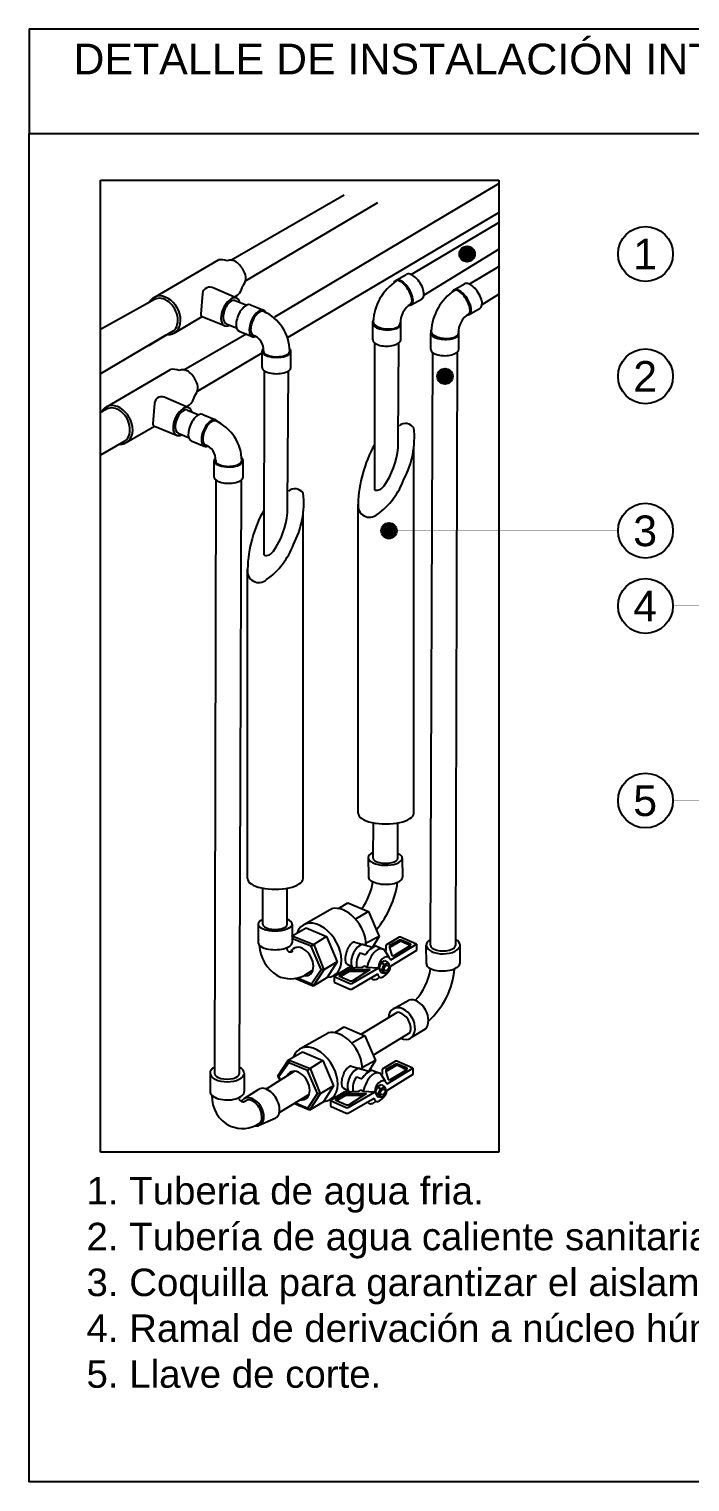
# Model space of a CAD drawing. Header units: millimetres. Extents: x 441156 to 441876, y 4514765 to 4515211.
# Drawn here: x 441457.52 to 441460.29, y 4515170.62 to 4515176.73 of the extents above; entities that cross this region are included whole.
import ezdxf

# ---------------------------------------------------------------- set-up
doc = ezdxf.new("R2010")
doc.units = ezdxf.units.MM
doc.linetypes.add('CONTINUA', pattern=[0])
for name, color, linetype in [('01_textos', 7, 'Continuous'), ('CALEFAC_NOTAS', 7, 'Continuous'), ('INGIN FONTANERIA TEXTO', 7, 'Continuous'), ('INGIN SANEAMIENTO TEXTO', 7, 'Continuous')]:
    doc.layers.add(name, color=color, linetype=linetype)
doc.styles.add('Estilo1', font='swissel.ttf')

msp = doc.modelspace()

# ---------------------------------------------------------------- hatches: boundary and pattern name
at = {"layer": 'INGIN FONTANERIA TEXTO'}
h = msp.add_hatch(color=256, dxfattribs=at)
h.dxf.hatch_style = 1
edge = h.paths.add_edge_path()
edge.add_arc((441459.35796566, 4515175.78054403), 0.03267041, 0, 360)
h = msp.add_hatch(color=256, dxfattribs=at)
h.dxf.hatch_style = 1
edge = h.paths.add_edge_path()
edge.add_arc((441459.26518505, 4515175.26677321), 0.03267041, 0, 360)
h = msp.add_hatch(color=256, dxfattribs=at)
h.dxf.hatch_style = 1
edge = h.paths.add_edge_path()
edge.add_arc((441459.03023163, 4515174.61837387), 0.03267041, 0, 360)

# ---------------------------------------------------------------- linework, layer by layer
at = {"layer": 'CALEFAC_NOTAS', "linetype": 'CONTINUA'}
for points in [[(441457.51983448, 4515176.28645765), (441462.81053999, 4515176.28645765), (441462.81053999, 4515176.72509149), (441457.51983448, 4515176.72509149)], [(441457.51983448, 4515176.28645765), (441462.81053999, 4515176.28645765), (441462.81053999, 4515170.62396649), (441457.51983448, 4515170.62396649)]]:
    msp.add_lwpolyline(points, close=True, dxfattribs=at)
at = {"layer": 'INGIN FONTANERIA TEXTO', "color": 0}
for p, q in [((441457.81968806, 4515172.00941266), (441457.81968806, 4515176.08988099)), ((441457.81968806, 4515176.08988099), (441459.49151936, 4515176.08988099)), ((441459.49151936, 4515176.08988099), (441459.49151936, 4515172.00941266)), ((441458.67604241, 4515172.96575081), (441458.78981628, 4515173.03148707)), ((441458.8185599, 4515173.03156978), (441458.85795444, 4515173.05612648)), ((441458.85795444, 4515173.05612648), (441458.94350118, 4515173.01878409)), ((441458.94350118, 4515173.01878409), (441458.8894718, 4515172.98722282)), ((441458.94350118, 4515173.01878409), (441458.98923664, 4515172.91414266)), ((441458.62402018, 4515172.91745225), (441458.68243298, 4515172.95150938)), ((441458.68243298, 4515172.95150938), (441458.76783819, 4515172.91444685)), ((441458.62324888, 4515172.91626673), (441458.62402018, 4515172.91745225)), ((441458.6252131, 4515172.90482227), (441458.62324888, 4515172.9020886)), ((441458.62402018, 4515172.91745225), (441458.6252131, 4515172.90482227)), ((441458.62402018, 4515172.91745225), (441458.71417686, 4515172.88056006)), ((441458.70368318, 4515172.87327166), (441458.6252131, 4515172.90482227)), ((441458.76783819, 4515172.91444685), (441458.71417686, 4515172.88056006)), ((441458.76783819, 4515172.91444685), (441458.81280533, 4515172.80845481)), ((441458.88664525, 4515172.89023331), (441458.92595106, 4515172.87962315)), ((441458.98923664, 4515172.91414266), (441458.93369626, 4515172.88584749)), ((441458.98923664, 4515172.91414266), (441458.9604043, 4515172.86919551)), ((441459.07221557, 4515172.91134411), (441459.01687607, 4515172.87800486)), ((441459.03171684, 4515172.8685993), (441459.07676486, 4515172.89452847)), ((441459.07363091, 4515172.8996632), (441459.03284911, 4515172.87658125)), ((441459.07864523, 4515172.91138061), (441459.07221557, 4515172.91134411)), ((441459.08105129, 4515172.8996632), (441459.07363091, 4515172.8996632)), ((441459.07676486, 4515172.89452847), (441459.08218356, 4515172.89452847)), ((441459.14589374, 4515172.88220268), (441459.07864523, 4515172.91138061)), ((441459.12239922, 4515172.88199583), (441459.08105129, 4515172.8996632)), ((441459.08218356, 4515172.89452847), (441459.12007965, 4515172.87605857)), ((441458.71417686, 4515172.88056006), (441458.70368318, 4515172.87327166)), ((441458.74571856, 4515172.77582128), (441458.70368318, 4515172.87327166)), ((441458.71417686, 4515172.88056006), (441458.7571221, 4515172.77500605)), ((441458.90985671, 4515172.8462109), (441458.93167305, 4515172.83747456)), ((441458.92191397, 4515172.88071292), (441458.9604043, 4515172.86919551)), ((441458.9604043, 4515172.86919551), (441458.96124126, 4515172.86781475)), ((441458.97552814, 4515172.87473177), (441459.00981962, 4515172.86042267)), ((441459.00981962, 4515172.86042267), (441459.03005888, 4515172.82761879)), ((441459.01687607, 4515172.87800486), (441459.01715914, 4515172.85520276)), ((441459.03005888, 4515172.82761879), (441459.03840934, 4515172.81678962)), ((441459.03284911, 4515172.87658125), (441459.03171684, 4515172.8685993)), ((441459.03171684, 4515172.8685993), (441459.04196789, 4515172.83440832)), ((441459.14589374, 4515172.85550695), (441459.03721642, 4515172.78921782)), ((441459.03840934, 4515172.81678962), (441459.14589374, 4515172.88220268)), ((441459.04196789, 4515172.83440832), (441459.04882215, 4515172.83383644)), ((441459.04882215, 4515172.83383644), (441459.12239922, 4515172.87743298)), ((441459.12239922, 4515172.87743298), (441459.12239922, 4515172.88199583)), ((441459.14589374, 4515172.88220268), (441459.14589374, 4515172.85550695)), ((441458.70501764, 4515172.71516576), (441458.74571856, 4515172.77582128)), ((441458.7571221, 4515172.77500605), (441458.71247847, 4515172.70635641)), ((441458.7571221, 4515172.77500605), (441458.74571856, 4515172.77582128)), ((441458.81280533, 4515172.80845481), (441458.7571221, 4515172.77500605)), ((441458.81280533, 4515172.80845481), (441458.77044644, 4515172.7416303)), ((441458.85750962, 4515172.78194159), (441458.80059303, 4515172.74627833)), ((441458.82244981, 4515172.75087769), (441458.86432343, 4515172.7755536)), ((441458.83130575, 4515172.74940541), (441458.8646065, 4515172.7686789)), ((441458.85425435, 4515172.79788116), (441458.87859298, 4515172.78273988)), ((441458.9179241, 4515172.7842291), (441458.85750962, 4515172.78194159)), ((441458.86432343, 4515172.7755536), (441458.95059807, 4515172.7755536)), ((441458.8646065, 4515172.7686789), (441458.94054519, 4515172.769119)), ((441458.87406901, 4515172.71758711), (441458.98399991, 4515172.78145489)), ((441458.95059807, 4515172.7755536), (441458.87495865, 4515172.72713868)), ((441458.92748771, 4515172.7897897), (441458.9179241, 4515172.7842291)), ((441458.93707153, 4515172.7842291), (441458.92748771, 4515172.7897897)), ((441458.98399991, 4515172.78145489), (441458.93707153, 4515172.7842291)), ((441458.99649528, 4515172.80358777), (441458.98737397, 4515172.78003843)), ((441458.98737397, 4515172.78003843), (441459.00138829, 4515172.77492088)), ((441458.98747858, 4515172.78030849), (441458.99607068, 4515172.76323998)), ((441458.99607068, 4515172.76323998), (441459.00925349, 4515172.76111064)), ((441458.99649528, 4515172.80358777), (441459.01285248, 4515172.81334619)), ((441459.00973875, 4515172.79627503), (441458.99649528, 4515172.80358777)), ((441459.00138829, 4515172.77492088), (441459.00973875, 4515172.79627503)), ((441459.00925349, 4515172.76111064), (441459.00138829, 4515172.77492088)), ((441459.0196663, 4515172.76111064), (441459.00925349, 4515172.76111064)), ((441459.00973875, 4515172.79627503), (441459.02686427, 4515172.80450034)), ((441459.01285248, 4515172.81334619), (441459.02686427, 4515172.80450034)), ((441459.03342921, 4515172.77659804), (441459.0196663, 4515172.76111064)), ((441459.02686427, 4515172.80450034), (441459.03137743, 4515172.79510371)), ((441459.03137743, 4515172.79510371), (441459.03342921, 4515172.77659804)), ((441458.71247847, 4515172.70635641), (441458.63556972, 4515172.7383995)), ((441458.6454884, 4515172.74025366), (441458.70501764, 4515172.71516576)), ((441458.71247847, 4515172.70635641), (441458.70501764, 4515172.71516576)), ((441458.77044644, 4515172.7416303), (441458.71247847, 4515172.70635641)), ((441458.80059303, 4515172.74627833), (441458.80049193, 4515172.72240548)), ((441458.80049193, 4515172.72240548), (441458.8658803, 4515172.69283819)), ((441458.80059303, 4515172.74627833), (441458.86573877, 4515172.71758711)), ((441458.82244981, 4515172.74681371), (441458.82244981, 4515172.75087769)), ((441458.86745738, 4515172.72713868), (441458.82244981, 4515172.74681371)), ((441458.83022316, 4515172.74341559), (441458.83130575, 4515172.74940541)), ((441458.86573877, 4515172.71758711), (441458.87406901, 4515172.71758711)), ((441458.87495865, 4515172.72713868), (441458.86745738, 4515172.72713868)), ((441458.87443295, 4515172.69283819), (441458.9830294, 4515172.75702233)), ((441458.8658803, 4515172.69283819), (441458.87443295, 4515172.69283819)), ((441458.80315439, 4515172.510667), (441458.84254893, 4515172.5352237)), ((441458.84254893, 4515172.5352237), (441458.92809567, 4515172.49788131)), ((441458.6606369, 4515172.44484803), (441458.77441077, 4515172.51058429)), ((441458.92809567, 4515172.49788131), (441458.87406629, 4515172.46632003)), ((441458.92809567, 4515172.49788131), (441458.97383114, 4515172.39323987)), ((441458.56395082, 4515172.32789982), (441458.60861467, 4515172.39654946)), ((441458.60861467, 4515172.39654946), (441458.66702747, 4515172.4306066)), ((441458.60861467, 4515172.39654946), (441458.60980759, 4515172.38391948)), ((441458.60861467, 4515172.39654946), (441458.69877136, 4515172.35965727)), ((441458.66702747, 4515172.4306066), (441458.75243268, 4515172.39354406)), ((441458.60980759, 4515172.38391948), (441458.56744871, 4515172.32496742)), ((441458.68827768, 4515172.35236888), (441458.60980759, 4515172.38391948)), ((441458.69877136, 4515172.35965727), (441458.68827768, 4515172.35236888)), ((441458.73031305, 4515172.2549185), (441458.68827768, 4515172.35236888)), ((441458.75243268, 4515172.39354406), (441458.69877136, 4515172.35965727)), ((441458.69877136, 4515172.35965727), (441458.74171659, 4515172.25410327)), ((441458.75243268, 4515172.39354406), (441458.79739982, 4515172.28755203)), ((441458.87123974, 4515172.36933052), (441458.91054555, 4515172.35872037)), ((441458.90650846, 4515172.35981013), (441458.94499879, 4515172.34829273)), ((441458.97383114, 4515172.39323987), (441458.91829075, 4515172.36494471)), ((441458.97383114, 4515172.39323987), (441458.94499879, 4515172.34829273)), ((441458.94499879, 4515172.34829273), (441458.94583575, 4515172.34691197)), ((441458.96012263, 4515172.35382899), (441458.99441412, 4515172.33951988)), ((441458.99441412, 4515172.33951988), (441459.01465337, 4515172.30671601)), ((441459.05681006, 4515172.39044132), (441459.00147056, 4515172.35710208)), ((441459.00147056, 4515172.35710208), (441459.00175363, 4515172.33429998)), ((441459.01631133, 4515172.34769651), (441459.06135935, 4515172.37362569)), ((441459.0174436, 4515172.35567847), (441459.01631133, 4515172.34769651)), ((441459.01631133, 4515172.34769651), (441459.02656238, 4515172.31350554)), ((441459.0582254, 4515172.37876042), (441459.0174436, 4515172.35567847)), ((441459.13048823, 4515172.33460417), (441459.02181091, 4515172.26831504)), ((441459.02300383, 4515172.29588684), (441459.13048823, 4515172.3612999)), ((441459.03341664, 4515172.31293366), (441459.10699371, 4515172.3565302)), ((441459.06323972, 4515172.39047783), (441459.05681006, 4515172.39044132)), ((441459.06564578, 4515172.37876042), (441459.0582254, 4515172.37876042)), ((441459.06135935, 4515172.37362569), (441459.06677805, 4515172.37362569)), ((441459.13048823, 4515172.3612999), (441459.06323972, 4515172.39047783)), ((441459.10699371, 4515172.36109305), (441459.06564578, 4515172.37876042)), ((441459.06677805, 4515172.37362569), (441459.10467414, 4515172.35515578)), ((441459.10699371, 4515172.3565302), (441459.10699371, 4515172.36109305)), ((441459.13048823, 4515172.3612999), (441459.13048823, 4515172.33460417)), ((441458.56395082, 4515172.32789982), (441458.57140889, 4515172.30960874)), ((441458.56744871, 4515172.32496742), (441458.5731956, 4515172.31072012)), ((441458.79739982, 4515172.28755203), (441458.74171659, 4515172.25410327)), ((441458.79739982, 4515172.28755203), (441458.75504094, 4515172.22072752)), ((441458.83884884, 4515172.27697837), (441458.86318747, 4515172.2618371)), ((441458.8944512, 4515172.32530811), (441458.91626754, 4515172.31657177)), ((441458.98108977, 4515172.28268498), (441458.97196846, 4515172.25913565)), ((441458.98108977, 4515172.28268498), (441458.99744697, 4515172.2924434)), ((441458.99433324, 4515172.27537225), (441458.98108977, 4515172.28268498)), ((441458.98598278, 4515172.2540181), (441458.99433324, 4515172.27537225)), ((441458.99433324, 4515172.27537225), (441459.01145876, 4515172.28359755)), ((441458.99744697, 4515172.2924434), (441459.01145876, 4515172.28359755)), ((441459.01145876, 4515172.28359755), (441459.01597192, 4515172.27420093)), ((441459.01465337, 4515172.30671601), (441459.02300383, 4515172.29588684)), ((441459.01597192, 4515172.27420093), (441459.0180237, 4515172.25569526)), ((441459.02656238, 4515172.31350554), (441459.03341664, 4515172.31293366)), ((441458.69707296, 4515172.18545362), (441458.6313091, 4515172.21285333)), ((441458.63712351, 4515172.21638368), (441458.68961213, 4515172.19426297)), ((441458.68961213, 4515172.19426297), (441458.73031305, 4515172.2549185)), ((441458.74171659, 4515172.25410327), (441458.69707296, 4515172.18545362)), ((441458.75504094, 4515172.22072752), (441458.69707296, 4515172.18545362)), ((441458.74171659, 4515172.25410327), (441458.73031305, 4515172.2549185)), ((441458.78518752, 4515172.22537555), (441458.78508643, 4515172.2015027)), ((441458.84210411, 4515172.26103881), (441458.78518752, 4515172.22537555)), ((441458.78518752, 4515172.22537555), (441458.85033326, 4515172.19668433)), ((441458.8070443, 4515172.2299749), (441458.84891792, 4515172.25465081)), ((441458.8070443, 4515172.22591092), (441458.8070443, 4515172.2299749)), ((441458.85205188, 4515172.2062359), (441458.8070443, 4515172.22591092)), ((441458.81481765, 4515172.22251281), (441458.81590024, 4515172.22850262)), ((441458.81590024, 4515172.22850262), (441458.84920099, 4515172.24777611)), ((441458.90251859, 4515172.26332632), (441458.84210411, 4515172.26103881)), ((441458.84891792, 4515172.25465081), (441458.93519256, 4515172.25465081)), ((441458.84920099, 4515172.24777611), (441458.92513968, 4515172.24821622)), ((441458.8586635, 4515172.19668433), (441458.96859441, 4515172.2605521)), ((441458.85902744, 4515172.17193541), (441458.96762389, 4515172.23611955)), ((441458.93519256, 4515172.25465081), (441458.85955314, 4515172.2062359)), ((441458.9120822, 4515172.26888691), (441458.90251859, 4515172.26332632)), ((441458.92166602, 4515172.26332632), (441458.9120822, 4515172.26888691)), ((441458.96859441, 4515172.2605521), (441458.92166602, 4515172.26332632)), ((441458.97196846, 4515172.25913565), (441458.98598278, 4515172.2540181)), ((441458.97207307, 4515172.25940571), (441458.98066517, 4515172.24233719)), ((441458.98066517, 4515172.24233719), (441458.99384798, 4515172.24020786)), ((441458.99384798, 4515172.24020786), (441458.98598278, 4515172.2540181)), ((441459.00426079, 4515172.24020786), (441458.99384798, 4515172.24020786)), ((441459.0180237, 4515172.25569526), (441459.00426079, 4515172.24020786)), ((441458.69707296, 4515172.18545362), (441458.68961213, 4515172.19426297)), ((441458.78508643, 4515172.2015027), (441458.85047479, 4515172.17193541)), ((441458.85033326, 4515172.19668433), (441458.8586635, 4515172.19668433)), ((441458.85047479, 4515172.17193541), (441458.85902744, 4515172.17193541)), ((441458.85955314, 4515172.2062359), (441458.85205188, 4515172.2062359)), ((441459.49151936, 4515172.00941266), (441457.81968806, 4515172.00941266))]:
    msp.add_line(p, q, dxfattribs=at)
at = {"layer": 'INGIN FONTANERIA TEXTO', "color": 150}
for p, q in [((441459.08633994, 4515175.8359099), (441459.49151936, 4515176.07711915)), ((441458.60755413, 4515175.43068595), (441459.49151936, 4515175.95537719)), ((441458.55037548, 4515175.51684241), (441459.08633994, 4515175.8359099)), ((441459.36698915, 4515175.65423115), (441459.49151936, 4515175.72808932)), ((441459.30129866, 4515175.62920317), (441459.34702066, 4515175.65468765)), ((441459.42061411, 4515175.56814434), (441459.49151936, 4515175.61140196)), ((441459.3671925, 4515175.52700742), (441459.4129145, 4515175.55249191)), ((441458.16964733, 4515175.29391926), (441458.43346747, 4515175.44645342)), ((441459.20544021, 4515175.38060676), (441459.20544021, 4515175.44829516)), ((441459.32351938, 4515175.38179918), (441459.32351938, 4515175.44530193)), ((441458.22610956, 4515175.20490794), (441458.49804926, 4515175.36541062)), ((441459.20455057, 4515172.87763236), (441459.21473537, 4515175.36585703)), ((441459.31558669, 4515175.36770336), (441459.30857751, 4515172.87712132)), ((441457.84308434, 4515175.13775059), (441458.11357163, 4515175.29548456)), ((441458.04620386, 4515175.15474235), (441458.03978824, 4515175.06696294)), ((441458.19044141, 4515175.13424772), (441458.09394672, 4515175.17633546)), ((441457.84565237, 4515175.12923214), (441457.81968806, 4515175.11480256)), ((441458.18402933, 4515175.12463668), (441458.23204768, 4515175.10577084)), ((441458.24825314, 4515175.1069839), (441458.30333732, 4515175.08415086)), ((441457.92745388, 4515174.98825739), (441458.0457717, 4515175.05791852)), ((441458.0457717, 4515175.05791852), (441458.13861021, 4515175.01944902)), ((441458.14555666, 4515175.02745822), (441458.18936129, 4515175.00992204)), ((441457.91855787, 4515174.993616), (441457.81968806, 4515174.93510015)), ((441458.1998263, 4515174.99608769), (441458.25491049, 4515174.97325466)), ((441458.29643683, 4515174.8433464), (441458.29643683, 4515174.91171152)), ((441458.4178409, 4515174.8433464), (441458.4178409, 4515174.91171152)), ((441458.29904099, 4515172.33791376), (441458.30542175, 4515174.82991749)), ((441458.40959202, 4515174.83043723), (441458.40187502, 4515172.33753656)), ((441459.18710154, 4515172.80025854), (441459.18661628, 4515172.87815557)), ((441459.32818998, 4515172.80426169), (441459.32818998, 4515172.87763236)), ((441459.04759018, 4515172.6106507), (441459.11272113, 4515172.64775651)), ((441458.91270649, 4515172.50459891), (441459.06556491, 4515172.59737584)), ((441459.12320852, 4515172.48985137), (441459.18277816, 4515172.52629964)), ((441458.96384804, 4515172.41608092), (441459.11944864, 4515172.51152119)), ((441458.2790848, 4515172.34100433), (441458.2790848, 4515172.26467692)), ((441458.42280172, 4515172.33971456), (441458.42280172, 4515172.26338716)), ((441458.63375229, 4515172.34838813), (441458.51417729, 4515172.27400904)), ((441458.42297757, 4515172.23346976), (441458.48400474, 4515172.27326725)), ((441458.69500207, 4515172.25160396), (441458.5700565, 4515172.17558742)), ((441458.48839839, 4515172.12290937), (441458.55539816, 4515172.15261325))]:
    msp.add_line(p, q, dxfattribs=at)
at = {"layer": 'INGIN FONTANERIA TEXTO', "color": 10}
for p, q in [((441458.36702757, 4515175.75451037), (441458.84257382, 4515176.02945923)), ((441458.42784463, 4515175.6680169), (441458.98390337, 4515175.99621068)), ((441459.123102, 4515175.69420604), (441459.49151936, 4515175.91271232)), ((441458.04406287, 4515175.59799376), (441458.31455016, 4515175.75572772)), ((441459.17678605, 4515175.60818006), (441459.49151936, 4515175.80019139)), ((441459.0559527, 4515175.66831285), (441459.1016747, 4515175.69379734)), ((441458.39141993, 4515175.59449089), (441458.29492524, 4515175.63657862)), ((441458.02066659, 4515175.57504573), (441457.81968806, 4515175.46335261)), ((441458.0466309, 4515175.5894753), (441458.02066659, 4515175.57504573)), ((441458.24718239, 4515175.61498551), (441458.24076677, 4515175.52720611)), ((441458.38500786, 4515175.58487985), (441458.43302621, 4515175.56601401)), ((441458.44923166, 4515175.56722707), (441458.50431585, 4515175.54439403)), ((441459.12335775, 4515175.56695942), (441459.16907974, 4515175.59244391)), ((441458.12843241, 4515175.44850055), (441458.24675023, 4515175.51816168)), ((441458.24675023, 4515175.51816168), (441458.33958873, 4515175.47969219)), ((441458.11953639, 4515175.45385917), (441458.02066659, 4515175.39534332)), ((441458.34653518, 4515175.48770139), (441458.39033982, 4515175.4701652)), ((441458.40080482, 4515175.45633086), (441458.45588901, 4515175.43349782)), ((441458.96160545, 4515175.42055875), (441458.96160545, 4515175.48824716)), ((441459.07968463, 4515175.42175118), (441459.07968463, 4515175.48525393)), ((441458.09357209, 4515175.4394296), (441457.81968806, 4515175.27733201)), ((441458.97007039, 4515174.78941917), (441458.971142, 4515175.40461345)), ((441459.06882017, 4515175.00013781), (441459.07175193, 4515175.40765535)), ((441458.49741535, 4515175.30358957), (441458.49741535, 4515175.37195468)), ((441458.61881943, 4515175.30358957), (441458.61881943, 4515175.37195468)), ((441458.50584276, 4515174.51526919), (441458.50719162, 4515175.28963114)), ((441458.60459254, 4515174.72598783), (441458.60864566, 4515175.28937557)), ((441459.06882017, 4515174.96716359), (441459.06882017, 4515175.00013781)), ((441459.13370306, 4515173.43183043), (441459.13480069, 4515174.97296386)), ((441458.60459254, 4515174.69301361), (441458.60459254, 4515174.72598783)), ((441458.90045625, 4515173.43183043), (441458.90065844, 4515174.73061312)), ((441458.66947543, 4515173.15768044), (441458.67057305, 4515174.69881388)), ((441458.43622862, 4515173.15768044), (441458.43643081, 4515174.45646313)), ((441458.96364074, 4515173.24325683), (441458.96546045, 4515173.39159214)), ((441459.06742506, 4515173.24325683), (441459.06768791, 4515173.3923222)), ((441458.94255861, 4515173.24572973), (441458.94360368, 4515173.16611419)), ((441459.08554764, 4515173.24319887), (441459.08659271, 4515173.16358333)), ((441458.50070567, 4515172.96575018), (441458.50070567, 4515173.11625133)), ((441458.60345882, 4515172.96575018), (441458.60345882, 4515173.11734642)), ((441458.48086642, 4515172.96648627), (441458.48085057, 4515172.88781665)), ((441458.62324888, 4515172.9668148), (441458.62323303, 4515172.88814518)), ((441458.71040758, 4515172.77250674), (441458.67497463, 4515172.75094944))]:
    msp.add_line(p, q, dxfattribs=at)
at = {"layer": 'INGIN FONTANERIA TEXTO', "const_width": 0.00104436}
for points in [[(441459.35796566, 4515175.78054403), (441459.99124358, 4515175.78054403)], [(441459.26518505, 4515175.26677321), (441459.99124358, 4515175.26677321)], [(441459.03023163, 4515174.61837387), (441459.99124358, 4515174.61837387)], [(441461.6759592, 4515174.30254592), (441460.22142085, 4515174.30254592)], [(441461.67376977, 4515173.48523701), (441460.22142085, 4515173.48523701)]]:
    msp.add_lwpolyline(points, dxfattribs=at)
at = {"layer": 'INGIN FONTANERIA TEXTO'}
for centre, radius in [((441460.10633221, 4515175.78054403), 0.11508863), ((441459.35796566, 4515175.78054403), 0.03267041), ((441460.10633221, 4515175.26677321), 0.11508863), ((441459.26518505, 4515175.26677321), 0.03267041), ((441460.10633221, 4515174.61837387), 0.11508863), ((441459.03023163, 4515174.61837387), 0.03267041), ((441460.10633221, 4515174.30254592), 0.11508863), ((441460.10633221, 4515173.48523701), 0.11508863)]:
    msp.add_circle(centre, radius, dxfattribs=at)
at = {"layer": 'INGIN FONTANERIA TEXTO', "color": 10}
for centre, radius, start, end in [((441458.32601007, 4515175.69021345), 0.06650902, 68.608119274, 99.921931763), ((441458.3646351, 4515175.71098899), 0.04358709, 54.955788833, 109.244365105), ((441458.33608649, 4515175.67281656), 0.09124365, 22.611322835, 54.042667126), ((441458.3788471, 4515175.67941892), 0.0503067, 317.086535663, 34.478951918), ((441458.27785539, 4515175.61074363), 0.03096493, 56.546222327, 172.126299836), ((441458.35235141, 4515175.65644397), 0.06433577, 296.651849971, 349.903461209), ((441459.18474054, 4515175.48321572), 0.22179182, 123.967555919, 176.65674914), ((441459.17211929, 4515175.49037699), 0.09458069, 122.634912191, 181.732749014), ((441458.24775428, 4515175.52532736), 0.00723568, 164.950671476, 262.023675466), ((441458.4286772, 4515175.37071144), 0.18472056, 0.486525397, 66.272113644), ((441458.98246, 4515175.49215905), 0.02121827, 151.791804149, 190.624055313), ((441459.06689626, 4515175.48859833), 0.01321845, 345.344275758, 35.051253426), ((441458.4392444, 4515175.37724269), 0.06476469, 355.282373244, 73.377002267), ((441459.09923707, 4515175.02526682), 0.04335709, 34.76332211, 128.652703889), ((441458.75601317, 4515175.01174598), 0.3807677, 332.274223794, 5.764237679), ((441459.43734656, 4515174.71617205), 0.53688237, 150.648792666, 178.458671669), ((441458.73427567, 4515175.0003411), 0.33618562, 324.890957215, 354.336371665), ((441458.63500944, 4515174.75111684), 0.04335709, 34.76332211, 128.652703889), ((441458.29178553, 4515174.737596), 0.3807677, 332.274223794, 5.764237679), ((441458.97749403, 4515174.82541563), 0.03675399, 258.347121527, 329.910963755), ((441458.79839993, 4515174.94247268), 0.31378856, 305.52421567, 339.892475006), ((441458.94849337, 4515174.72320277), 0.04840551, 171.19402097, 311.750183885), ((441458.97311892, 4515174.44202207), 0.53688237, 150.648792666, 178.458671669), ((441458.27004803, 4515174.72619112), 0.33618562, 324.890957215, 354.336371665), ((441458.5132664, 4515174.55126565), 0.03675399, 258.347121527, 329.910963755), ((441458.3341723, 4515174.6683227), 0.31378856, 305.52421567, 339.892475006), ((441458.48426573, 4515174.44905278), 0.04840551, 171.19402097, 311.750183885), ((441458.72811218, 4515173.17503281), 0.23590889, 322.428042039, 352.607592753), ((441458.67187292, 4515173.20030156), 0.39881224, 319.827890296, 351.652283791), ((441458.6496644, 4515172.8889945), 0.16474312, 183.902001654, 237.513532591), ((441458.61596625, 4515172.86415), 0.0147292, 167.640521267, 323.211097596), ((441458.61715844, 4515172.86434583), 0.12728494, 243.910024208, 297.015178638)]:
    msp.add_arc(centre, radius, start, end, dxfattribs=at)
at = {"layer": 'INGIN FONTANERIA TEXTO', "color": 150}
for centre, radius, start, end in [((441459.42857529, 4515175.44326373), 0.22179182, 123.967555919, 176.65674914), ((441459.41595404, 4515175.450425), 0.09458069, 122.634912191, 181.732749014), ((441459.22629476, 4515175.45220705), 0.02121827, 151.791804149, 190.624055313), ((441459.31073101, 4515175.44864634), 0.01321845, 345.344275758, 35.051253426), ((441458.12503155, 4515175.22997028), 0.06650902, 68.608119274, 99.921931763), ((441458.16365658, 4515175.25074582), 0.04358709, 54.955788833, 109.244365105), ((441458.13510796, 4515175.21257339), 0.09124365, 22.611322835, 54.042667126), ((441458.17786857, 4515175.21917575), 0.0503067, 317.086535663, 34.478951918), ((441458.07687687, 4515175.15050047), 0.03096493, 56.546222327, 172.126299836), ((441458.15137288, 4515175.1962008), 0.06433577, 296.651849971, 349.903461209), ((441458.22769867, 4515174.91046828), 0.18472056, 0.486525397, 66.272113644), ((441458.04677575, 4515175.06508419), 0.00723568, 164.950671476, 262.023675466), ((441458.23826587, 4515174.91699952), 0.06476469, 355.282373244, 73.377002267), ((441458.95446038, 4515172.8167497), 0.25276917, 317.364818396, 351.549181373), ((441458.97429257, 4515172.80683261), 0.33192326, 311.834733187, 355.212690652), ((441459.05024428, 4515172.52792391), 0.07112168, 346.665901919, 77.560162606), ((441458.42053664, 4515172.23976186), 0.1334228, 176.564946161, 245.352339455), ((441458.41770631, 4515172.23755509), 0.01737456, 179.69739576, 319.150221772), ((441458.41484197, 4515172.23663977), 0.12826879, 247.082970951, 303.113218896)]:
    msp.add_arc(centre, radius, start, end, dxfattribs=at)
at = {"layer": 'INGIN FONTANERIA TEXTO', "color": 0}
for centre, radius, start, end in [((441458.97045605, 4515172.79831302), 0.07724304, 141.677068882, 191.170445829), ((441459.00504971, 4515172.79554293), 0.08451269, 110.445435736, 150.253882314), ((441459.07267855, 4515172.75688373), 0.13833666, 135.07042378, 168.59910472), ((441458.99745568, 4515172.82641292), 0.03618742, 70.021709545, 128.883166873), ((441459.02196116, 4515172.79831132), 0.03040561, 74.554396507, 154.427742127), ((441459.02378496, 4515172.78825019), 0.0373255, 141.597968917, 197.696455269), ((441458.9746019, 4515172.80113033), 0.06373763, 298.533822004, 349.228118395), ((441458.96971965, 4515172.75820499), 0.02495177, 228.777092207, 325.007755581), ((441458.99665517, 4515172.75592474), 0.0136699, 175.394628947, 307.876359034), ((441458.9896442, 4515172.27464015), 0.08451269, 110.445435736, 150.253882314), ((441459.05727304, 4515172.23598094), 0.13833666, 135.07042378, 168.59910472), ((441458.98205017, 4515172.30551014), 0.03618742, 70.021709545, 128.883166873), ((441458.95505055, 4515172.27741024), 0.07724304, 141.677068882, 191.170445829), ((441459.00837945, 4515172.2673474), 0.0373255, 141.597968917, 197.696455269), ((441459.00655565, 4515172.27740854), 0.03040561, 74.554396507, 154.427742127), ((441458.95431414, 4515172.2373022), 0.02495177, 228.777092207, 325.007755581), ((441458.98124966, 4515172.23502196), 0.0136699, 175.394628947, 307.876359034), ((441458.95919639, 4515172.28022755), 0.06373763, 298.533822004, 349.228118395)]:
    msp.add_arc(centre, radius, start, end, dxfattribs=at)
at = {"layer": 'INGIN FONTANERIA TEXTO', "color": 10}
for centre, major_axis, ratio, start_param, end_param in [((441459.13613282, 4515175.64354178), (-0.03294692, 0.05109787), 0.47014816, 3.0811548711, 6.2831853072), ((441459.09041082, 4515175.61805729), (-0.03294692, 0.05109787), 0.47014816, 2.8067619661, 6.6508973377), ((441459.09096685, 4515175.61859266), (-0.03014658, 0.04856701), 0.4016729967, 3.1415923151, 6.2831853085), ((441459.13613282, 4515175.64354178), (-0.03294692, 0.05109787), 0.47014816, 1.4960764043, 1.5584569514), ((441458.08624764, 4515175.52324715), (-0.04218477, 0.0747466), 0.7366629267, 2.6907252794, 6.7323481373), ((441458.08308364, 4515175.52166724), (-0.03645275, 0.06780807), 0.7232337924, 3.1415926536, 6.3034091405), ((441458.36550433, 4515175.53709154), (0.0259156, 0.05739935), 0.5438159957, 5.7012270883, 10.0208201208), ((441458.36577152, 4515175.53629062), (0.01923634, 0.04858923), 0.519613651, 0, 3.1415926536), ((441458.42501824, 4515175.51177896), (0.02421342, 0.0554481), 0.489415508, 0, 3.1599705233), ((441458.48010243, 4515175.48894592), (0.02421342, 0.0554481), 0.489415508, 5.8701374536, 9.8845150852), ((441458.48148571, 4515175.48921032), (0.02152182, 0.05060667), 0.4681277046, 0, 3.2019887862), ((441459.02064504, 4515175.48675054), (-0.05903959, 0.00149662), 0.4234742666, 0, 3.1415926536), ((441459.02046841, 4515175.49207547), (0.05711343, -0.00455837), 0.4574920725, 3.1415926536, 6.3725796097), ((441458.48038968, 4515175.48955886), (0.02261785, 0.05025814), 0.4241529308, 3.1415926536, 3.2394989137), ((441459.02064504, 4515175.42115497), (-0.05903959, -0.00059621), 0.4702347687, 6.2736880225, 9.4247779608), ((441458.55811739, 4515175.37195468), (-0.06070204, 0), 0.4225359051, 5.8233185749, 9.8664649156), ((441458.55859039, 4515175.37209804), (-0.05480071, -0.00018193), 0.4209567559, 6.2204065885, 9.4247779608), ((441458.55811739, 4515175.30358957), (-0.06070204, 0), 0.4225359051, 0, 3.1415926536), ((441459.01707966, 4515173.43183043), (-0.11662341, 0), 0.3838730199, 6.283125547, 9.4247779608), ((441459.01405313, 4515173.2444643), (-0.07149452, 0.00126543), 0.4364058312, 5.4968442221, 10.1597329544), ((441459.0155329, 4515173.24325683), (-0.05189216, 0), 0.4061295348, 6.2732209475, 9.4247779608), ((441458.55285202, 4515173.15768044), (-0.11662341, 0), 0.3838730199, 6.283125547, 9.4247779608), ((441459.01509819, 4515173.16484876), (-0.07149452, 0.00126543), 0.4364058312, 0, 3.1685026259), ((441458.55205765, 4515172.96665053), (-0.07119123, -0.00016426), 0.4062856019, 5.5171639103, 10.1879264055), ((441458.55208224, 4515172.96575018), (-0.05137657, 0), 0.4146942519, 0, 3.1415926536), ((441458.5520418, 4515172.88798092), (-0.07119123, -0.00016426), 0.4062856019, 6.2811467636, 9.4247779608)]:
    msp.add_ellipse(centre, major_axis=major_axis, ratio=ratio, start_param=start_param, end_param=end_param, dxfattribs=at)
at = {"layer": 'INGIN FONTANERIA TEXTO', "color": 150}
for centre, major_axis, ratio, start_param, end_param in [((441459.33424558, 4515175.57810529), (-0.03294692, 0.05109787), 0.47014816, 2.8067619661, 6.6508973377), ((441459.3348016, 4515175.57864067), (-0.03014658, 0.04856701), 0.4016729967, 3.1415923151, 6.2831853085), ((441459.37996758, 4515175.60358978), (-0.03294692, 0.05109787), 0.47014816, 3.0811548711, 6.2831853072), ((441459.37996758, 4515175.60358978), (-0.03294692, 0.05109787), 0.47014816, 1.4960764043, 1.5584569514), ((441459.26447979, 4515175.44679855), (-0.05903959, 0.00149662), 0.4234742666, 0, 3.1415926536), ((441459.26430317, 4515175.45212348), (0.05711343, -0.00455837), 0.4574920725, 3.1415926536, 6.3725796097), ((441459.26447979, 4515175.38120297), (-0.05903959, -0.00059621), 0.4702347687, 6.2736880225, 9.4247779608), ((441457.88526911, 4515175.06300399), (-0.04218477, 0.0747466), 0.7366629267, 2.6907252794, 6.7323481373), ((441458.16452581, 4515175.07684837), (0.0259156, 0.05739935), 0.5438159957, 5.7012270883, 10.0208201208), ((441457.88210512, 4515175.06142407), (-0.03645275, 0.06780807), 0.7232337924, 3.1415926536, 6.3034091405), ((441458.164793, 4515175.07604745), (0.01923634, 0.04858923), 0.519613651, 0, 3.1415926536), ((441458.22403972, 4515175.0515358), (0.02421342, 0.0554481), 0.489415508, 0, 3.1599705233), ((441458.27912391, 4515175.02870276), (0.02421342, 0.0554481), 0.489415508, 5.8701374536, 9.8845150852), ((441458.28050719, 4515175.02896716), (0.02152182, 0.05060667), 0.4681277046, 0, 3.2019887862), ((441458.27941115, 4515175.02931569), (0.02261785, 0.05025814), 0.4241529308, 3.1415926536, 3.2394989137), ((441458.35713886, 4515174.91171152), (-0.06070204, 0), 0.4225359051, 5.8233185749, 9.8664649156), ((441458.35761186, 4515174.91185487), (-0.05480071, -0.00018193), 0.4209567559, 6.2204065885, 9.4247779608), ((441458.35713886, 4515174.8433464), (-0.06070204, 0), 0.4225359051, 0, 3.1415926536), ((441459.25740313, 4515172.87789397), (-0.07078685, 0.0002616), 0.5103306938, 5.5551488595, 10.1879478034), ((441459.25656404, 4515172.87737684), (-0.05201347, 0.00025552), 0.4524849092, 0, 3.1434915222), ((441459.25764576, 4515172.80226011), (-0.07054422, -0.00200157), 0.4626499379, 6.2626999673, 9.4247779608), ((441459.13964638, 4515172.58240354), (-0.03592923, 0.06166544), 0.6983264008, 3.3236422763, 6.088613228), ((441459.08351941, 4515172.54898526), (-0.03592923, 0.06166544), 0.6983264008, 2.3772029824, 7.076715102), ((441458.35094326, 4515172.34035945), (-0.07185846, 0.00064488), 0.4990888864, 5.5225348811, 10.2106024489), ((441458.350458, 4515172.33772516), (-0.05141701, 0.0001886), 0.4343773618, 0, 3.1418412938), ((441458.51970145, 4515172.21294025), (-0.03569671, 0.060327), 0.6128800385, 2.997762995, 6.3366006946), ((441458.35094326, 4515172.26403204), (-0.07185846, 0.00064488), 0.4990888864, 0, 3.1505505945), ((441458.45568798, 4515172.17818956), (-0.03271041, 0.0552802), 0.6688329449, 2.6374256201, 6.6656487975), ((441458.45788175, 4515172.17769677), (-0.02703285, 0.048494), 0.5872703973, 3.1415926536, 6.477566702)]:
    msp.add_ellipse(centre, major_axis=major_axis, ratio=ratio, start_param=start_param, end_param=end_param, dxfattribs=at)
at = {"layer": 'INGIN FONTANERIA TEXTO', "color": 0}
for centre, major_axis, ratio, start_param, end_param in [((441458.83849496, 4515172.91910171), (-0.06535804, 0.10534715), 0.660068223, 3.946017935, 6.0705049705), ((441458.73489127, 4515172.8569549), (-0.06535804, 0.10534715), 0.660068223, 2.779903047, 6.7762030955), ((441458.8704498, 4515172.84405723), (-0.01619545, -0.04617607), 0.4032257294, 3.1415926536, 6.2831853072), ((441458.90417516, 4515172.82999756), (0.0217759, 0.04962559), 0.5041141883, 6.2554852814, 9.2653473763), ((441458.66380113, 4515172.80940388), (-0.03163268, 0.05598317), 0.6749068266, 2.6420898798, 6.7353905116), ((441458.82308946, 4515172.39819893), (-0.06535804, 0.10534715), 0.660068223, 3.946017935, 6.0705049705), ((441458.71948576, 4515172.33605211), (-0.06535804, 0.10534715), 0.660068223, 2.779903047, 6.7762030955), ((441458.64839562, 4515172.2885011), (-0.03163268, 0.05598317), 0.6749068266, 2.6420898798, 6.7353905116), ((441458.85504429, 4515172.32315445), (-0.01619545, -0.04617607), 0.4032257294, 3.1415926536, 6.2831853072), ((441458.88876965, 4515172.30909478), (0.0217759, 0.04962559), 0.5041141883, 6.2554852814, 9.2653473763)]:
    msp.add_ellipse(centre, major_axis=major_axis, ratio=ratio, start_param=start_param, end_param=end_param, dxfattribs=at)
for centre in [(441459.01929224, 4515172.78194767), (441459.00388673, 4515172.26104489)]:
    msp.add_ellipse(centre, major_axis=(0.00593429, 0.01135846), ratio=0.6868224896, dxfattribs=at)

# ---------------------------------------------------------------- texts
at = {"layer": '01_textos', "color": 1, "style": 'Estilo1'}
for s, p in [('1', (441460.0549152, 4515175.71570359)), ('2', (441460.0549152, 4515175.20193277)), ('3', (441460.0549152, 4515174.55353343)), ('4', (441460.0549152, 4515174.23770549)), ('5', (441460.0549152, 4515173.42039657))]:
    msp.add_text(s, height=0.12883381, dxfattribs=at).set_placement(p)
at = {"layer": '01_textos', "color": 1, "insert": (441457.01183454, 4515176.66381952), "char_height": 0.1288338101, "attachment_point": 1, "style": 'Estilo1'}
msp.add_mtext_dynamic_manual_height_columns('\\pi0.69412;DETALLE DE INSTALACIÓN INTERIOR: DISTRIBUCIÓN{\\H1.6691x; }', width=7.8112359137, gutter_width=11.875, heights=[0], dxfattribs=at)
at = {"layer": 'INGIN SANEAMIENTO TEXTO', "color": 5, "insert": (441457.76080805, 4515171.904611), "char_height": 0.1154296411, "attachment_point": 1, "style": 'Estilo1'}
msp.add_mtext_dynamic_manual_height_columns('1. Tuberia de agua fria. \\P2. Tubería de agua caliente sanitaria. \\P3. Coquilla para garantizar el aislamiento térmico según RITE.\\P4. Ramal de derivación a núcleo húmedo.\\P5. Llave de corte.', width=5.9930090894, gutter_width=11.875, heights=[0], dxfattribs=at)

doc.saveas('drawing.dxf')
